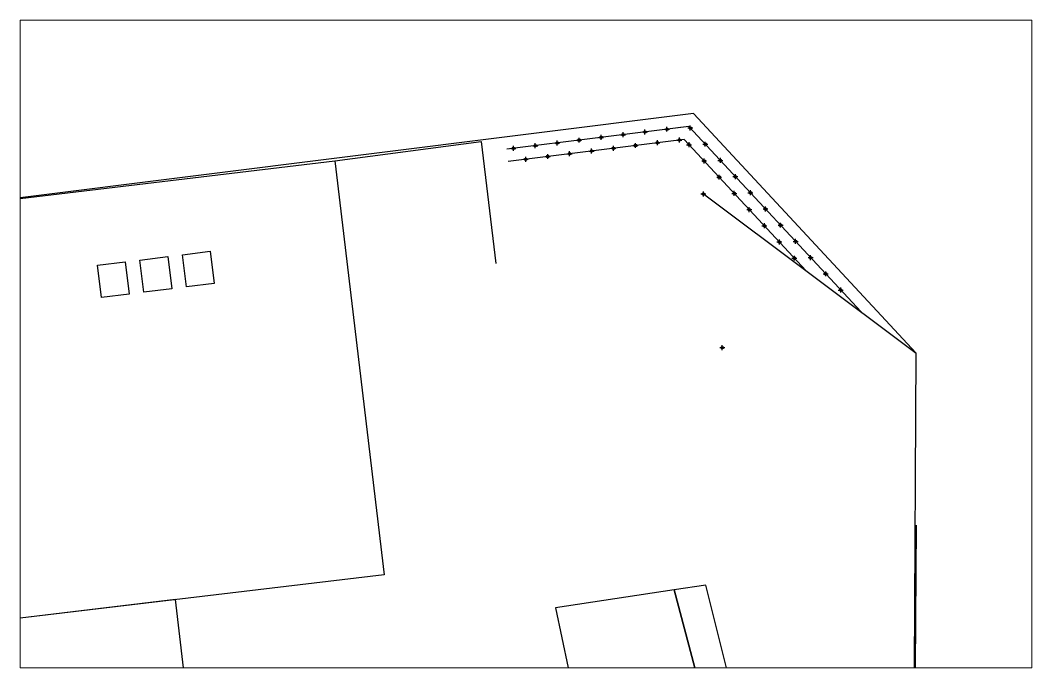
# Paper-space layout 'plan-de-masse' of a CAD drawing. Header units: centimetres. Extents: x -77 to 335, y -24 to 240.
# The model-space entities are those that its viewports show. They can reach past a viewport. Long polylines and large blocks are cut down to what shows.
import ezdxf

# ---------------------------------------------------------------- set-up
doc = ezdxf.new("R2010")
doc.units = ezdxf.units.CM
doc.header["$PDMODE"] = 34
doc.header["$PDSIZE"] = 100
for name, color, linetype in [('cabanon', 3, 'Continuous'), ('I-STAIRS', 44, 'Continuous'), ('Mur de soutenement', 1, 'Continuous'), ('Title Block', 250, 'Continuous')]:
    doc.layers.add(name, color=color, linetype=linetype)

msp = doc.modelspace()

# ---------------------------------------------------------------- linework, layer by layer
at = {"layer": 'cabanon'}
for p, q in [((836361.05, -22718.12), (807104.23, -26382.26)), ((836168.98, -23246.08), (828756.14, -24174.47)), ((835976.92, -23774.04), (828816.93, -24670.76)), ((836762.29, -25993.64), (845415.88, -32469.25)), ((845170.41, -77626.33), (845415.88, -32469.25))]:
    msp.add_line(p, q, dxfattribs=at)
for points in [[(845415.88, -32469.25), (836361.05, -22718.12)], [(836168.98, -23246.08), (835722.47, -23302)], [(843179.62, -30795.82), (836168.98, -23246.08)], [(840944.12, -29122.96), (835976.92, -23774.04)], [(836631.47, -46096.95), (837871.42, -45936.73), (836859.6, -41907.35), (835572.12, -42101.39), (836631.47, -46096.95)]]:
    msp.add_lwpolyline(points, dxfattribs=at)
msp.add_lwpolyline([(830744.33, -42828.99), (831557.94, -46752.51), (836631.47, -46096.95), (835572.12, -42101.39)], close=True, dxfattribs=at)
for p in [(834382.94, -23469.77), (835275.96, -23357.92), (836225.71, -23307.17), (830810.84, -23917.14), (831703.87, -23805.29), (832596.89, -23693.45), (833489.91, -23581.61), (834887.89, -23910.43), (835780.91, -23798.59), (836838.12, -23966.67), (829024.79, -24140.82), (829917.82, -24028.98), (831315.8, -24357.8), (832208.82, -24245.96), (833101.84, -24134.12), (833994.87, -24022.27), (836178.12, -23990.71), (829529.75, -24581.49), (830422.77, -24469.65), (836790.55, -24650.2), (837450.53, -24626.18), (837402.98, -25309.7), (838062.95, -25285.69), (836762.29, -25993.64), (838015.41, -25969.19), (838675.36, -25945.19), (838627.84, -26628.68), (839287.78, -26604.7), (839900.19, -27264.21), (839240.27, -27288.17), (839852.7, -27947.67), (840512.6, -27923.71), (840465.13, -28607.16), (841125.02, -28583.22), (841737.43, -29242.73), (842349.84, -29902.23), (837528.3, -32246.89)]:
    msp.add_point(p, dxfattribs=at)
at = {"layer": 'I-STAIRS'}
for p, q in [((821762.01, -24647.36), (827710.39, -23862.08)), ((827710.39, -23862.08), (828318.34, -28824.99))]:
    msp.add_line(p, q, dxfattribs=at)
msp.add_lwpolyline([(815866.71, -47506.04), (815270.04, -42501.48), (808120.67, -43353.87), (808717.34, -48358.42), (815866.71, -47506.04)], dxfattribs=at)
at = {"layer": 'Mur de soutenement'}
for p, q in [((816848.15, -29631.19), (815716.34, -29773.36)), ((815121.02, -29848.15), (813989.91, -29990.23)), ((813394.59, -30065.02), (812263.48, -30207.1)), ((845415.88, -39469.25), (845328.91, -55469.01))]:
    msp.add_line(p, q, dxfattribs=at)
for points in [[(806112.84, -26513.14), (821762.01, -24647.36), (823769.84, -41488.09), (808120.67, -43353.87), (806112.84, -26513.14)], [(815716.34, -29773.36), (815553.87, -28467.03), (816685.16, -28326.33), (816847.46, -29631.28)], [(812263.48, -30207.1), (812100.48, -28896.53), (813231.76, -28755.83), (813394.59, -30065.02)], [(813989.91, -29990.23), (813827.18, -28681.78), (814958.46, -28541.08), (815121.02, -29848.15)]]:
    msp.add_lwpolyline(points, dxfattribs=at)

psp = doc.layouts.new('plan-de-masse')

# ---------------------------------------------------------------- viewports
at = {"layer": 'Title Block', "view_target_point": (16313.45, 2053.84)}
psp.add_viewport(center=(129.33, 107.86), size=(411.69, 263.506), view_center_point=(813226.63, -34152.39), view_height=26350.6063, dxfattribs=at)

doc.saveas('drawing.dxf')
